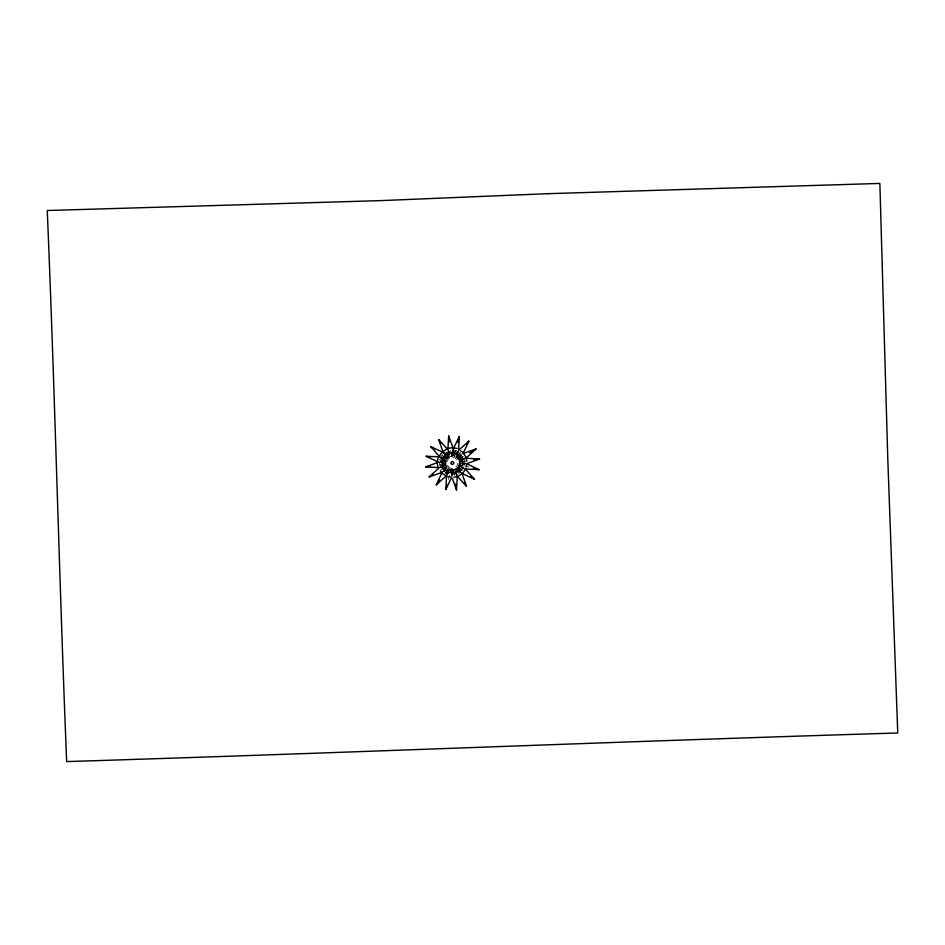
<?xml version="1.0" encoding="UTF-8"?>
<svg xmlns="http://www.w3.org/2000/svg" width="945" height="945" viewBox="0 0 945 945"><rect width="100%" height="100%" fill="white"/><g stroke="black" fill="none" stroke-linecap="round" stroke-linejoin="round"><path stroke-width="0.71" stroke-dasharray="4.72 3.54" d="M447.162 473.303L448.485 468.531L450.966 469.582L451.545 474.555L450.93 469.677L453.624 469.7L456.683 475.17L453.635 469.795L455.077 469.677L458.089 466.995L464.113 468.696L458.171 467.054L459.223 464.586L465.436 463.841L459.317 464.609L459.341 461.916L463.711 459.471M451.804 476.221L452.135 469.996L447.658 474M448.084 451.556L448.119 455.443L450.139 456.14L453.234 449.525L452.891 455.75L451.556 456.199L448.497 450.741L451.545 456.104L449.052 457.108L444.138 453.234M453.246 450.245L452.868 455.785L457.853 458.077L459.435 461.904L463.747 459.471M452.029 474.272L452.312 470.114L453.624 469.7L454.45 475.465M440.937 466.511L445.402 462.483L440.476 457.096L447.765 457.557L443.607 452.915L448.131 455.455L449.029 456.955L447.091 458.904L441.055 457.203L447.009 458.845L446.075 459.943L445.839 463.983L446.749 466.487L442.874 471.401L446.666 466.535L448.544 468.448L447.186 473.28M458.171 467.054L459.223 464.586L469.098 467.113M446.902 473.646L447.221 467.633L445.119 467.279L443.205 470.669M463.818 458.443L457.817 458.101L458.29 450.812L452.891 455.75L448.875 451.273M447.765 457.557L448.131 455.455M460.298 472.193L454.899 469.606L456.967 475.489L457.274 468.177L464.562 468.649L459.636 463.263L461.042 461.656L465.861 463.593L458.939 465.956L460.924 471.626M457.817 458.101L462.459 453.943L455.596 456.435L451.556 456.199L453.34 448.863M451.84 477.048L453.624 469.7M451.45 474.981L450.399 471.236L450.824 469.511M459.435 461.904L459.317 460.463L455.596 456.435L458.668 450.222L454.214 456.317L454.639 454.51L453.234 449.525M448.426 479.458L450.966 469.582L448.485 468.531M454.25 456.222L453.494 450.08L454.214 456.317L455.667 450.67M460.132 452.785L456.636 457.451L458.349 451.403L456.636 457.451L463.085 453.517M440.476 470.197L446.749 466.487L445.426 462.672L447.009 458.845M459.317 464.609L459.341 461.916L464.101 459.235M444.115 454.12L446.099 459.79L439.177 462.152L445.804 465.247L445.107 467.267L441.209 467.303M461.042 461.644L459.235 460.498L461.821 455.077M452.289 475.028L454.899 469.606M458.29 450.812L455.596 456.435L454.651 454.521M446.749 474.933L449.442 469.311L443.772 471.295M447.741 473.197L449.584 469.464M442.425 455.407L447.091 458.904L449.005 457.026L444.126 453.222M453.635 469.795L457.463 468.224L458.089 466.995L462.755 470.492M442.496 454.604C438.882 458.727 438.409 465.495 441.799 469.878M446.501 475.689L450.966 469.582M447.351 469.759L448.402 468.354M456.636 457.368L457.675 455.962M445.048 473.114L448.544 468.448L446.666 466.535M442.579 471.803L447.221 467.633M457.853 458.077L462.034 454.427M443.146 471.472L447.328 467.822M446.087 452.1L449.052 457.108L451.545 456.104L451.273 454.321M443.181 453.576L445.249 452.183M442.095 472.394L448.544 468.448M445.13 467.255L446.642 466.357M458.396 459.388L459.896 458.49M463.44 456.447L458.431 459.412L465.897 458.242M439.921 467.314L445.804 465.247M459.235 460.498L465.117 458.431M459.317 460.463L464.586 458.691M440.594 467.208L445.863 465.436M440.524 467.456L446.749 466.487M444.008 464.101L445.745 463.841M465.105 461.101L459.341 461.916L466.688 463.7M440.075 464.81L445.839 463.983L439.72 462.507M439.177 462.152L445.402 462.483M459.636 463.263L465.861 463.593M459.754 463.227L465.294 463.605M439.886 462.294L445.426 462.672M452.36 449.773L457.415 450.8L460.51 452.879M444.185 460.735L445.898 461.172M460.853 465.011L459.14 464.574L465.33 469.039M438.905 459.518L445.957 461.325L440.878 457.604M450.93 469.677L452.312 470.114M440.476 457.096L446.099 459.79M458.939 465.956L464.562 468.649M459.105 465.956L464.078 468.413M441.102 457.486L446.075 459.943M445.249 473.327L447.304 474.721M445.638 457.699L447.056 458.75M459.388 468.047L457.982 466.995L462.022 473.445M452.135 469.996L456.163 474.473M457.274 468.177L461.432 472.819M457.463 468.224L461.113 472.405M444.067 453.505L447.717 457.687M443.807 453.529L447.091 458.904M456.01 468.767L456.907 470.267M459.093 473.811L456.128 468.791L457.297 476.256M449.442 469.311L450.375 471.224M448.072 450.257L450.139 456.14M455.077 469.677L456.848 474.945M448.332 450.966L450.103 456.222M464.326 457.699L465.342 462.755M448.084 450.895L449.052 457.108M453.494 469.653L453.754 471.401M450.73 450.434L451.556 456.199M442.874 458.88C437.452 470.905 457.049 479.139 461.869 466.901C467.303 454.876 447.694 446.642 442.874 458.88M461.562 455.466L458.514 459.364L461.526 455.478M445.745 463.995L440.358 467.043L445.839 463.983M445.863 461.302L439.72 462.058L445.957 461.325M461.054 472.689L456.175 468.874L461.042 472.665M448.462 466.889A5.611 5.611 0 0 0 457.817 464.267A5.611 5.611 0 0 0 450.871 457.474A5.611 5.611 0 0 0 448.462 466.889M444.185 471.26A11.73 11.73 0 0 0 463.747 465.79A11.73 11.73 0 0 0 449.218 451.58A11.73 11.73 0 0 0 444.185 471.26M445.284 470.137A10.147 10.147 0 0 0 462.211 465.401A10.147 10.147 0 0 0 449.643 453.104A10.147 10.147 0 0 0 445.284 470.137"/><path stroke-width="1.42" d="M458.668 448.804L459.282 436.555L453.34 448.863L448.674 435.999L447.883 449.643L438.657 439.555L443.158 452.454L430.766 446.666L439.85 456.872L426.195 456.258L438.492 462.199L425.64 466.865L439.283 467.657L429.195 476.882L442.095 472.394L436.306 484.773L446.501 475.689L445.898 489.345L451.19 478.3M452.383 478.347L456.506 489.9L457.297 476.256L466.511 486.344L462.022 473.445L474.414 479.233L465.33 469.039L478.985 469.653L466.688 463.7L479.54 459.034L465.897 458.242L475.985 449.029L463.085 453.517L468.874 441.126L458.668 450.222M437.948 458.183L437.204 462.873L437.948 467.562M466.239 467.054L466.83 464.196M445.898 489.345L446.973 485.104M457.841 442.201L459.282 436.555M438.775 457.014L441.941 452.324L446.631 449.17M465.956 468.496L462.79 473.185L458.101 476.351M436.306 484.773L439.803 480.107M466.251 444.622L468.874 441.126M429.195 476.882L432.952 474.65M469.712 452.738L475.985 449.029M453.801 477.213L456.671 476.634M447.694 448.438L452.383 447.694L457.073 448.438M473.764 459.861L479.54 459.034M425.64 466.865L429.975 466.251M450.93 477.213L446.631 476.351L441.941 473.185L440.358 470.834M473.339 468.2L478.985 469.653M426.195 456.258L430.436 457.345M460.451 450.753L462.79 452.324L465.956 457.014L466.83 461.325M430.766 446.666L434.263 449.288M470.917 476.611L474.414 479.233M464.29 482.588L466.511 486.344M438.657 439.555L440.89 443.311M455.679 484.123L456.506 489.9M448.674 435.999L449.501 441.776M547.604 193.69L381.26 200.6L47.25 210.511C54.987 394.159 59.145 577.915 66.658 761.575C343.72 752.941 620.676 741.388 897.75 732.989L887.78 458.431L879.866 183.424L547.604 193.69M451.415 463.877A1.382 1.382 0 0 0 453.73 463.227A1.382 1.382 0 0 0 452.005 461.55A1.382 1.382 0 0 0 451.415 463.877"/></g></svg>
